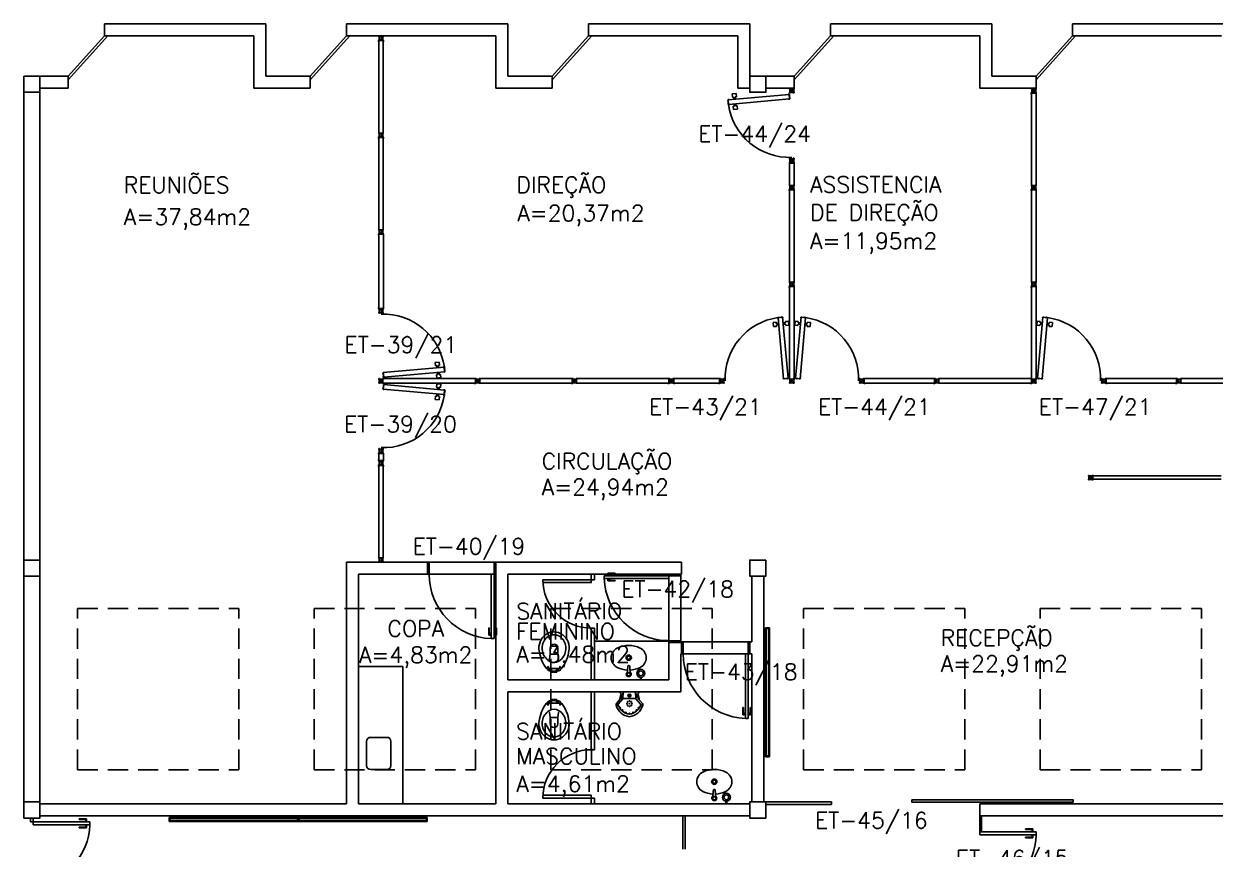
# Model space of a CAD drawing. Header units: centimetres. Extents: x -214 to 72, y 205 to 367.
# Drawn here: x -159.16 to -144.39, y 317.73 to 327.97 of the extents above; entities that cross this region are included whole.
import ezdxf

# ---------------------------------------------------------------- set-up
doc = ezdxf.new("R2010")
doc.units = ezdxf.units.CM
doc.header["$MEASUREMENT"] = 0
doc.linetypes.add('HIDDEN', pattern=[0.375, 0.25, -0.125])
doc.layers.get('0').update_dxf_attribs({"linetype": 'CONTINUOUS'})
for name, color, linetype in [('2', 2, 'CONTINUOUS'), ('ALV', 2, 'CONTINUOUS'), ('AREA', 2, 'CONTINUOUS'), ('DIV', 2, 'CONTINUOUS'), ('ENDEREÇO NOVO', 2, 'CONTINUOUS'), ('ESQ', 1, 'CONTINUOUS'), ('ESTRUT', 3, 'CONTINUOUS'), ('MACANETA', 2, 'CONTINUOUS'), ('MARCO', 2, 'CONTINUOUS'), ('PainelFELTRO', 2, 'CONTINUOUS'), ('PEÇAS', 1, 'CONTINUOUS'), ('PORTA', 1, 'CONTINUOUS'), ('PROJEÇÃO', 1, 'HIDDEN'), ('SOLEIRA', 1, 'CONTINUOUS'), ('TEXTO', 2, 'CONTINUOUS')]:
    doc.layers.add(name, color=color, linetype=linetype)
doc.styles.add('UNB-100', font='simplex.shx', dxfattribs={"height": 0.2})

# ---------------------------------------------------------------- blocks, each defined once
blk = doc.blocks.new('CUBA-01P')
for p, q in [((-0.155, 0), (-0.155, -0.03)), ((-0.145, 0), (-0.145, -0.03)), ((-0.02, -0.068), (-0.012, -0.165)), ((0.02, -0.068), (0.012, -0.165))]:
    blk.add_line(p, q)
for centre, radius in [((-0.15, -0.08), 0.05), ((-0.15, -0.08), 0.03), ((0, -0.068), 0.02), ((0, -0.273), 0.033), ((0, -0.273), 0.0212)]:
    blk.add_circle(centre, radius)
for centre, radius, start, end in [((0, -0.44), 0.32, 92.8226, 116.4054), ((0, -0.068), 0.03, 306.4013, 232.6706), ((0, -0.44), 0.32, 63.5946, 87.2424), ((-0.083, -0.273), 0.134, 116.4054, 243.5946), ((0, -0.165), 0.012, 180, 10.1205), ((0.083, -0.273), 0.134, 296.4054, 63.5946), ((0, -0.106), 0.32, 243.5946, 296.4054)]:
    blk.add_arc(centre, radius, start, end)
blk = doc.blocks.new('DIV12')
for p, q in [((-0.005, 0), (0.005, 0)), ((0, -0.005), (0, 0.005)), ((0.024, 0.018), (0.028, 0.018)), ((0.024, 0.018), (0.024, 0.016)), ((0.024, 0.016), (0.028, 0.016)), ((0.028, 0.03), (0.043, 0.03)), ((0.028, 0.018), (0.028, 0.03)), ((0.028, -0.017), (0.028, 0.016)), ((0.03, 0.028), (1.169, 0.028)), ((0.03, -0.029), (0.03, 0.028)), ((0.043, 0.03), (0.043, 0.028)), ((0.024, -0.017), (0.028, -0.017)), ((0.024, -0.017), (0.024, -0.019)), ((0.024, -0.019), (0.028, -0.019)), ((0.028, -0.031), (0.028, -0.019)), ((0.028, -0.031), (0.043, -0.031)), ((0.03, -0.029), (1.169, -0.029)), ((0.043, -0.029), (0.043, -0.031))]:
    blk.add_line(p, q)
blk = doc.blocks.new('MTDIV')
for p, q in [((-0.0285, 0.0185), (-0.0285, 0.0285)), ((-0.0185, 0.0285), (-0.0285, 0.0285)), ((-0.0265, 0.0185), (-0.0285, 0.0185)), ((-0.0265, 0.0235), (-0.0265, 0.0265)), ((-0.0265, 0.0265), (-0.0185, 0.0265)), ((-0.0265, 0.0235), (0.0265, 0.0235)), ((-0.0215, 0.0235), (-0.0265, 0.0235)), ((-0.0265, 0.0185), (-0.0265, 0.0215)), ((-0.0265, 0.0215), (-0.0235, 0.0215)), ((-0.0235, 0.0215), (-0.0235, -0.0215)), ((-0.0215, 0.0235), (-0.0215, 0.0215)), ((-0.0215, 0.0215), (0.0215, 0.0215)), ((-0.0215, 0.0195), (0.0195, 0.0195)), ((-0.0215, 0.0195), (-0.0215, -0.0195)), ((-0.0185, 0.0265), (-0.0185, 0.0285)), ((-0.0049, 0), (0.0049, 0)), ((0, -0.0049), (0, 0.0049)), ((0.0195, 0.0095), (0.0115, 0.0095)), ((0.0115, 0.0095), (0.0115, 0.0075)), ((0.0215, 0.0075), (0.0115, 0.0075)), ((0.0135, 0.0075), (0.0135, 0.0055)), ((0.0215, 0.0055), (0.0135, 0.0055)), ((0.0185, 0.0265), (0.0185, 0.0285)), ((0.0185, 0.0285), (0.0285, 0.0285)), ((0.0185, 0.0265), (0.0265, 0.0265)), ((0.0195, 0.0195), (0.0195, 0.0095)), ((0.0215, 0.0235), (0.0215, 0.0075)), ((0.0215, 0.0235), (0.0265, 0.0235)), ((0.0215, 0.0055), (0.0215, -0.0055)), ((0.0235, 0.0215), (0.0235, -0.0215)), ((0.0265, 0.0215), (0.0235, 0.0215)), ((0.0265, 0.0235), (0.0265, 0.0265)), ((0.0265, 0.0185), (0.0265, 0.0215)), ((0.0265, 0.0185), (0.0285, 0.0185)), ((0.0285, 0.0185), (0.0285, 0.0285)), ((-0.0285, -0.0185), (-0.0285, -0.0285)), ((-0.0285, -0.0185), (-0.0265, -0.0185)), ((-0.0185, -0.0285), (-0.0285, -0.0285)), ((-0.0265, -0.0185), (-0.0265, -0.0215)), ((-0.0265, -0.0215), (-0.0235, -0.0215)), ((0.0265, -0.0235), (-0.0265, -0.0235)), ((-0.0265, -0.0235), (-0.0265, -0.0265)), ((-0.0215, -0.0235), (-0.0265, -0.0235)), ((-0.0185, -0.0265), (-0.0265, -0.0265)), ((-0.0215, -0.0195), (0.0195, -0.0195)), ((-0.0215, -0.0215), (0.0215, -0.0215)), ((-0.0215, -0.0215), (-0.0215, -0.0235)), ((-0.0185, -0.0265), (-0.0185, -0.0285)), ((0.0215, -0.0075), (0.0115, -0.0075)), ((0.0115, -0.0075), (0.0115, -0.0095)), ((0.0195, -0.0095), (0.0115, -0.0095)), ((0.0215, -0.0055), (0.0135, -0.0055)), ((0.0135, -0.0055), (0.0135, -0.0075)), ((0.0185, -0.0265), (0.0185, -0.0285)), ((0.0265, -0.0265), (0.0185, -0.0265)), ((0.0185, -0.0285), (0.0285, -0.0285)), ((0.0195, -0.0095), (0.0195, -0.0195)), ((0.0215, -0.0075), (0.0215, -0.0235)), ((0.0215, -0.0235), (0.0265, -0.0235)), ((0.0265, -0.0215), (0.0235, -0.0215)), ((0.0265, -0.0185), (0.0265, -0.0215)), ((0.0285, -0.0185), (0.0265, -0.0185)), ((0.0265, -0.0235), (0.0265, -0.0265)), ((0.0285, -0.0185), (0.0285, -0.0285))]:
    blk.add_line(p, q)
blk = doc.blocks.new('PLXD')
at = {"color": 2}
for p, q in [((-0.172, 0.786), (-0.161, 0.787)), ((-0.172, 0.786), (-0.171, 0.772)), ((-0.169, 0.772), (-0.171, 0.772)), ((-0.17, 0.784), (-0.114, 0.789)), ((-0.17, 0.784), (-0.103, 0.028)), ((-0.159, 0.792), (-0.161, 0.792)), ((-0.161, 0.792), (-0.161, 0.787)), ((-0.159, 0.792), (-0.159, 0.787)), ((-0.159, 0.787), (-0.126, 0.79)), ((-0.124, 0.795), (-0.126, 0.795)), ((-0.126, 0.795), (-0.126, 0.79)), ((-0.124, 0.795), (-0.124, 0.79)), ((-0.124, 0.79), (-0.112, 0.791)), ((-0.114, 0.789), (-0.046, 0.033)), ((-0.112, 0.791), (-0.11, 0.777)), ((-0.11, 0.777), (-0.112, 0.777)), ((-0.105, 0.026), (-0.106, 0.04)), ((-0.104, 0.04), (-0.106, 0.04)), ((-0.105, 0.026), (-0.093, 0.027)), ((-0.103, 0.028), (-0.046, 0.033)), ((-0.092, 0.022), (-0.093, 0.027)), ((-0.09, 0.022), (-0.092, 0.022)), ((-0.091, 0.027), (-0.058, 0.03)), ((-0.09, 0.022), (-0.091, 0.027)), ((-0.057, 0.025), (-0.058, 0.03)), ((-0.055, 0.025), (-0.057, 0.025)), ((-0.056, 0.03), (-0.044, 0.031)), ((-0.055, 0.025), (-0.056, 0.03)), ((-0.045, 0.045), (-0.047, 0.045)), ((-0.044, 0.031), (-0.045, 0.045)), ((-0.008, 0), (0.006, 0)), ((0, 0.007), (0, -0.006))]:
    blk.add_line(p, q, dxfattribs=at)
at = {"color": 1}
for p, q in [((-0.08, 0.737), (-0.041, 0.74)), ((-0.036, 0.691), (-0.041, 0.74)), ((-0.194, 0.727), (-0.233, 0.723)), ((-0.229, 0.673), (-0.233, 0.723)), ((-0.189, 0.677), (-0.229, 0.673)), ((-0.192, 0.712), (-0.194, 0.727)), ((-0.164, 0.714), (-0.192, 0.712)), ((-0.162, 0.694), (-0.19, 0.692)), ((-0.189, 0.677), (-0.19, 0.692)), ((-0.107, 0.719), (-0.079, 0.722)), ((-0.106, 0.7), (-0.077, 0.702)), ((-0.079, 0.722), (-0.08, 0.737)), ((-0.076, 0.687), (-0.077, 0.702)), ((-0.076, 0.687), (-0.036, 0.691))]:
    blk.add_line(p, q, dxfattribs=at)
blk.add_arc((-0.064, 0.029), 0.764, 98.125, 182.1419, dxfattribs=at)
blk = doc.blocks.new('DOOR80')
at = {"layer": 'MACANETA'}
for p, q in [((-0.015, -0.665), (-0.01, -0.665)), ((-0.015, -0.755), (-0.015, -0.665)), ((-0.01, -0.755), (-0.01, -0.665)), ((-0.01, -0.735), (0.012, -0.735)), ((0.012, -0.763), (0.012, -0.728)), ((0.012, -0.728), (0.015, -0.728)), ((0.053, -0.728), (0.05, -0.728)), ((0.053, -0.763), (0.053, -0.728)), ((0.075, -0.735), (0.053, -0.735)), ((0.08, -0.665), (0.075, -0.665)), ((0.075, -0.755), (0.075, -0.665)), ((0.08, -0.755), (0.08, -0.665)), ((-0.015, -0.755), (0.012, -0.755)), ((0.012, -0.763), (0.015, -0.763)), ((0.053, -0.763), (0.05, -0.763)), ((0.08, -0.755), (0.053, -0.755))]:
    blk.add_line(p, q, dxfattribs=at)
at = {"layer": 'PORTA'}
for p, q in [((0.015, -0.8), (0.015, 0)), ((0.015, 0), (0.05, 0)), ((0.05, -0.8), (0.05, 0)), ((0.05, -0.8), (0.015, -0.8))]:
    blk.add_line(p, q, dxfattribs=at)
at = {"layer": 'PORTA', "color": 1}
blk.add_arc((0.02, 0), 0.8, 272.1491, 0, dxfattribs=at)
blk = doc.blocks.new('PORTA80')
at = {"layer": 'MARCO'}
for p, q in [((0, 0), (0.02, 0)), ((0, -0.15), (0, 0)), ((0.02, -0.15), (0.02, 0)), ((0.005, 0), (0.005, 0)), ((0.005, 0), (0.005, 0)), ((0.827, 0), (0.847, 0)), ((0.827, -0.15), (0.827, 0)), ((0.828, 0), (0.828, 0)), ((0.828, 0), (0.828, 0)), ((0.828, 0), (0.828, 0)), ((0.847, -0.15), (0.847, 0)), ((-0.002, -0.15), (-0.002, -0.15)), ((-0.002, -0.15), (-0.002, -0.15)), ((-0.002, -0.15), (-0.002, -0.15)), ((0.02, -0.15), (0, -0.15)), ((0.827, -0.15), (0.847, -0.15)), ((0.828, -0.15), (0.828, -0.15)), ((0.828, -0.15), (0.828, -0.15)), ((0.828, -0.15), (0.828, -0.15))]:
    blk.add_line(p, q, dxfattribs=at)
at = {"layer": 'SOLEIRA'}
for p, q in [((0.048, 0), (0.828, 0)), ((0.02, -0.15), (0.828, -0.15))]:
    blk.add_line(p, q, dxfattribs=at)
at = {"layer": 'PORTA', "xscale": -1, "rotation": 179.9999999948552}
blk.add_blockref('DOOR80', (0.005, 0), dxfattribs=at)
blk = doc.blocks.new('VASO')
for p, q in [((0.1, 0), (0.1, 0.028)), ((0.1, 0), (0.1, -0.028)), ((0.146, 0.031), (0.113, 0.031)), ((0.114, 0), (0.114, 0.028)), ((0.114, 0), (0.114, -0.028)), ((0.119, 0.031), (0.119, 0.062)), ((0.146, 0.05), (0.119, 0.05)), ((0.146, 0), (0.146, 0.089)), ((0.146, 0), (0.146, -0.089)), ((0.261, 0.056), (0.259, 0.059)), ((0.323, 0.049), (0.261, 0.056)), ((0.401, 0.049), (0.323, 0.049)), ((0.323, 0.049), (0.323, 0)), ((0.323, -0.049), (0.323, 0)), ((0.146, -0.031), (0.113, -0.031)), ((0.119, -0.031), (0.119, -0.062)), ((0.146, -0.05), (0.119, -0.05)), ((0.261, -0.056), (0.259, -0.059)), ((0.323, -0.049), (0.261, -0.056)), ((0.401, -0.049), (0.323, -0.049))]:
    blk.add_line(p, q)
for centre in [(0.164, 0.075), (0.164, -0.075)]:
    blk.add_circle(centre, 0.00682)
for centre, radius, start, end in [((0.436, -0.294), 0.484, 97.6805, 126.3456), ((0.4, -0.02), 0.208, 36.8888, 100.1214), ((0.107, 0.028), 0.00697, 0.8534, 179.1466), ((0.128, 0.062), 0.00909, 126.1604, 180), ((0.404, -0.315), 0.477, 122.7818, 126.1604), ((0.155, 0.089), 0.00909, 126.3456, 180), ((0.334, 0), 0.112, 147.3201, 212.6799), ((0.397, -0.04), 0.187, 54.2515, 147.3201), ((0.401, 0), 0.0486, 0, 90), ((0.401, 0), 0.0486, 270, 0), ((0.413, -0.018), 0.159, 41.3299, 54.2515), ((0.433, 0), 0.132, 318.6701, 41.3299), ((0.427, 0), 0.174, 323.1112, 36.8888), ((0.107, -0.028), 0.00697, 180.8534, 359.1466), ((0.128, -0.062), 0.00909, 180, 233.8396), ((0.404, 0.315), 0.477, 233.8396, 237.2182), ((0.155, -0.089), 0.00909, 180, 233.6544), ((0.436, 0.294), 0.484, 233.6544, 262.3195), ((0.397, 0.04), 0.187, 212.6799, 305.7485), ((0.4, 0.02), 0.208, 259.8786, 323.1112), ((0.413, 0.018), 0.159, 305.7485, 318.6701)]:
    blk.add_arc(centre, radius, start, end)
blk = doc.blocks.new('MICT')
for p, q in [((0.064, 0.093), (0.144, 0.16)), ((0, 0.113), (0, -0.113)), ((0.006, 0.117), (0.032, 0.103)), ((0.067, 0.095), (0.014, 0.077)), ((0.014, 0.077), (0.077, 0.081)), ((0.032, 0.103), (0.032, 0.083)), ((0.082, 0.077), (0.082, -0.077)), ((0.085, 0.08), (0.154, 0.139)), ((0.006, -0.117), (0.032, -0.103)), ((0.014, -0.077), (0.077, -0.081)), ((0.067, -0.095), (0.014, -0.077)), ((0.032, -0.103), (0.032, -0.083)), ((0.064, -0.093), (0.144, -0.16)), ((0.085, -0.08), (0.154, -0.139))]:
    blk.add_line(p, q)
for centre in [(0.123, 0.022), (0.147, 0.031), (0.17, 0.022), (0.199, 0.113), (0.228, 0.087), (0.255, 0.045), (0.123, -0.022), (0.147, -0.031), (0.17, -0.022), (0.199, -0.113), (0.228, -0.087), (0.255, -0.045)]:
    blk.add_circle(centre, 0.00453)
for centre, radius, start, end in [((0.16, 0.141), 0.0251, 74.2295, 130.149), ((0.112, -0.027), 0.199, 7.769, 74.2295), ((0.004, 0.113), 0.00402, 61.3007, 180), ((0.018, 0.057), 0.02, 100.4183, 154.4796), ((0.022, 0.142), 0.0647, 274.0154, 310.149), ((0.046, 0), 0.019, 0, 180), ((0.046, 0), 0.019, 180, 0), ((0.046, 0), 0.0162, 0, 180), ((0.046, 0), 0.0162, 180, 0), ((0.11, -0.051), 0.173, 94.1447, 116.8333), ((0.046, 0), 0.0108, 0, 180), ((0.046, 0), 0.0108, 180, 0), ((0.078, 0.077), 0.00402, 0, 94.0154), ((0.094, 0.072), 0.012, 136.6761, 180.6419), ((0.114, 0), 0.00453, 0, 180), ((0.114, 0), 0.00453, 180, 0), ((0.147, 0), 0.00453, 0, 180), ((0.147, 0), 0.00453, 180, 0), ((0.17, 0.12), 0.024, 69.3676, 130.149), ((0.104, -0.024), 0.175, 7.8859, 71.7277), ((0.104, 0.024), 0.175, 288.2723, 352.1141), ((0.112, 0.027), 0.199, 285.7705, 352.231), ((0.179, 0), 0.00453, 0, 180), ((0.179, 0), 0.00453, 180, 0), ((0.266, 0), 0.00453, 1.7832, 178.2168), ((0.018, -0.057), 0.02, 205.5204, 259.5817), ((0.004, -0.113), 0.00402, 180, 298.6993), ((0.022, -0.142), 0.0647, 49.851, 85.9846), ((0.11, 0.051), 0.173, 243.1667, 265.8553), ((0.078, -0.077), 0.00402, 265.9846, 0), ((0.094, -0.072), 0.012, 179.3581, 223.3239), ((0.17, -0.12), 0.024, 229.851, 290.6324), ((0.266, 0), 0.00453, 181.7832, 358.2168), ((0.16, -0.141), 0.0251, 229.851, 285.7705)]:
    blk.add_arc(centre, radius, start, end)
blk = doc.blocks.new('PainelFELTRO')
at = {"layer": 'PainelFELTRO'}
blk.add_hatch(color=2, dxfattribs=at).paths.add_polyline_path([(0.01, 0.06), (0.01, 0.03), (1.59, 0.03), (1.59, 0.06)])
for p, q in [((1.6, 0.07), (0, 0.07)), ((0, 0.07), (0, 0.02)), ((0, 0.02), (1.6, 0.02)), ((1.6, 0.02), (1.6, 0.07))]:
    blk.add_line(p, q, dxfattribs=at)
at = {"layer": 'PainelFELTRO', "color": 1}
for p, q in [((0, 0), (1.6, 0)), ((0.05, 0.02), (0.05, 0)), ((1.55, 0), (1.55, 0.02))]:
    blk.add_line(p, q, dxfattribs=at)
at = {"layer": 'PainelFELTRO', "color": 2}
for p, q in [((1.59, 0.06), (0.01, 0.06)), ((0.01, 0.06), (0.01, 0.03)), ((0.01, 0.03), (1.59, 0.03)), ((1.59, 0.03), (1.59, 0.06))]:
    blk.add_line(p, q, dxfattribs=at)

msp = doc.modelspace()

# ---------------------------------------------------------------- linework, layer by layer
at = {"layer": '2'}
for p, q in [((-159.073, 318.118), (-159.073, 318.071)), ((-159.073, 318.118), (-159.038, 318.118)), ((-159.038, 318.071), (-159.073, 318.071)), ((-159.038, 318.071), (-159.038, 318.118)), ((-159.038, 318.036), (-159.038, 318.071)), ((-159.038, 318.071), (-158.338, 318.071)), ((-158.338, 318.036), (-159.038, 318.036)), ((-158.468, 318.1), (-158.468, 318.11)), ((-158.378, 318.11), (-158.468, 318.11)), ((-158.388, 318.1), (-158.468, 318.1)), ((-158.468, 318.006), (-158.468, 317.996)), ((-158.388, 318.006), (-158.468, 318.006)), ((-158.388, 318.1), (-158.388, 318.07)), ((-158.388, 318.006), (-158.388, 318.036)), ((-158.378, 318.11), (-158.378, 318.07)), ((-158.378, 317.996), (-158.378, 318.036)), ((-158.338, 318.071), (-158.338, 318.036)), ((-158.378, 317.996), (-158.468, 317.996)), ((-147.305, 317.911), (-147.305, 317.946)), ((-147.305, 317.946), (-146.605, 317.946)), ((-146.605, 317.911), (-147.305, 317.911)), ((-146.735, 317.976), (-146.735, 317.986)), ((-146.645, 317.986), (-146.735, 317.986)), ((-146.655, 317.976), (-146.735, 317.976)), ((-146.735, 317.881), (-146.735, 317.871)), ((-146.655, 317.881), (-146.735, 317.881)), ((-146.645, 317.871), (-146.735, 317.871)), ((-146.655, 317.976), (-146.655, 317.946)), ((-146.655, 317.881), (-146.655, 317.911)), ((-146.645, 317.986), (-146.645, 317.946)), ((-146.645, 317.871), (-146.645, 317.911)), ((-146.605, 317.946), (-146.605, 317.911))]:
    msp.add_line(p, q, dxfattribs=at)
for points in [[(-158.955, 318.318), (-159.155, 318.318), (-159.155, 318.118), (-158.955, 318.118)], [(-147.305, 318.146), (-147.284, 318.146), (-147.284, 317.946), (-147.305, 317.946)]]:
    msp.add_lwpolyline(points, close=True, dxfattribs=at)
at = {"layer": '2', "color": 1}
for centre in [(-159.038, 318.036), (-147.305, 317.911)]:
    msp.add_arc(centre, 0.7, 270, 359.9998, dxfattribs=at)
at = {"layer": 'ALV'}
for p, q in [((-156.155, 327.968), (-158.155, 327.968)), ((-158.155, 327.968), (-158.155, 327.818)), ((-156.155, 327.318), (-156.155, 327.968)), ((-155.155, 327.968), (-155.155, 327.818)), ((-153.155, 327.968), (-155.155, 327.968)), ((-153.155, 327.318), (-153.155, 327.968)), ((-152.155, 327.968), (-152.155, 327.818)), ((-150.155, 327.968), (-152.155, 327.968)), ((-150.155, 327.168), (-150.155, 327.968)), ((-147.155, 327.968), (-149.155, 327.968)), ((-149.155, 327.968), (-149.155, 327.818)), ((-147.155, 327.318), (-147.155, 327.968)), ((-144.155, 327.968), (-146.155, 327.968)), ((-146.155, 327.968), (-146.155, 327.818)), ((-156.305, 327.818), (-158.155, 327.818)), ((-156.305, 327.168), (-156.305, 327.818)), ((-153.305, 327.818), (-155.155, 327.818)), ((-153.305, 327.168), (-153.305, 327.818)), ((-150.305, 327.818), (-152.155, 327.818)), ((-150.305, 327.168), (-150.305, 327.818)), ((-147.305, 327.818), (-149.155, 327.818)), ((-147.305, 327.168), (-147.305, 327.818)), ((-144.305, 327.818), (-146.155, 327.818)), ((-158.955, 327.318), (-158.955, 327.168)), ((-158.955, 327.318), (-158.605, 327.318)), ((-158.605, 327.318), (-158.605, 327.168)), ((-156.155, 327.318), (-155.605, 327.318)), ((-155.605, 327.168), (-155.605, 327.318)), ((-153.155, 327.318), (-152.605, 327.318)), ((-152.605, 327.168), (-152.605, 327.318)), ((-149.955, 327.318), (-149.955, 327.168)), ((-149.955, 327.318), (-149.605, 327.318)), ((-149.605, 327.318), (-149.605, 327.168)), ((-147.155, 327.318), (-146.605, 327.318)), ((-146.605, 327.168), (-146.605, 327.318)), ((-158.955, 327.168), (-158.605, 327.168)), ((-156.305, 327.168), (-155.605, 327.168)), ((-153.305, 327.168), (-152.605, 327.168)), ((-150.305, 327.168), (-150.155, 327.168)), ((-149.955, 327.168), (-149.605, 327.168)), ((-147.305, 327.168), (-146.605, 327.168)), ((-159.155, 327.118), (-159.155, 321.318)), ((-159.155, 327.118), (-159.155, 321.318)), ((-158.955, 327.118), (-158.955, 321.318)), ((-158.955, 327.118), (-158.955, 321.318)), ((-155.155, 321.293), (-155.155, 318.296)), ((-155.155, 321.293), (-154.152, 321.293)), ((-154.152, 321.293), (-154.152, 321.143)), ((-153.305, 321.293), (-153.305, 318.296)), ((-151.002, 321.293), (-153.305, 321.293)), ((-151.002, 321.143), (-151.002, 321.293)), ((-159.155, 321.118), (-159.155, 318.318)), ((-159.155, 321.118), (-159.155, 318.318)), ((-158.955, 321.118), (-158.955, 318.318)), ((-158.955, 321.118), (-158.955, 318.318)), ((-155.005, 321.143), (-155.005, 318.296)), ((-154.152, 321.143), (-155.005, 321.143)), ((-153.155, 321.143), (-153.155, 319.833)), ((-151.16, 321.143), (-153.155, 321.143)), ((-150.13, 321.118), (-150.13, 320.303)), ((-149.98, 321.118), (-149.98, 318.318)), ((-149.98, 321.118), (-149.98, 318.318)), ((-151.16, 319.833), (-151.16, 320.296)), ((-150.13, 320.303), (-150.155, 320.303)), ((-151.01, 319.683), (-151.01, 320.153)), ((-151.01, 320.153), (-151.002, 320.153)), ((-150.13, 320.153), (-150.155, 320.153)), ((-150.13, 320.153), (-150.13, 318.318)), ((-151.16, 319.833), (-153.155, 319.833)), ((-151.01, 319.683), (-153.155, 319.683)), ((-153.155, 319.683), (-153.155, 318.296)), ((-155.155, 318.296), (-158.948, 318.296)), ((-153.305, 318.296), (-155.005, 318.296)), ((-150.155, 318.296), (-153.155, 318.296)), ((-144.255, 318.296), (-147.305, 318.296)), ((-147.305, 318.296), (-147.305, 318.146)), ((-150.155, 318.146), (-158.948, 318.146)), ((-144.105, 318.146), (-147.305, 318.146))]:
    msp.add_line(p, q, dxfattribs=at)
at = {"layer": 'DIV'}
for p, q in [((-149.629, 326.271), (-149.639, 326.271)), ((-149.634, 326.266), (-149.634, 326.277)), ((-149.652, 326.243), (-149.664, 326.243)), ((-149.664, 326.243), (-149.664, 326.229)), ((-149.664, 326.229), (-149.662, 326.229)), ((-149.605, 326.241), (-149.662, 326.241)), ((-149.662, 325.97), (-149.662, 326.241)), ((-149.652, 326.248), (-149.65, 326.248)), ((-149.652, 326.248), (-149.652, 326.243)), ((-149.65, 326.248), (-149.65, 326.243)), ((-149.617, 326.243), (-149.65, 326.243)), ((-149.617, 326.248), (-149.615, 326.248)), ((-149.617, 326.248), (-149.617, 326.243)), ((-149.615, 326.248), (-149.615, 326.243)), ((-149.603, 326.243), (-149.615, 326.243)), ((-149.605, 325.97), (-149.605, 326.241)), ((-149.605, 326.229), (-149.603, 326.229)), ((-149.603, 326.243), (-149.603, 326.229)), ((-154.722, 325.389), (-154.732, 325.389)), ((-154.727, 325.394), (-154.727, 325.384)), ((-154.745, 325.361), (-154.757, 325.361)), ((-154.757, 325.361), (-154.757, 325.346)), ((-154.757, 325.346), (-154.755, 325.346)), ((-154.698, 325.359), (-154.755, 325.359)), ((-154.755, 325.359), (-154.755, 324.437)), ((-154.745, 325.366), (-154.743, 325.366)), ((-154.745, 325.366), (-154.745, 325.361)), ((-154.743, 325.366), (-154.743, 325.361)), ((-154.71, 325.361), (-154.743, 325.361)), ((-154.71, 325.366), (-154.708, 325.366)), ((-154.71, 325.366), (-154.71, 325.361)), ((-154.708, 325.366), (-154.708, 325.361)), ((-154.696, 325.361), (-154.708, 325.361)), ((-154.698, 325.359), (-154.698, 324.437)), ((-154.698, 325.346), (-154.696, 325.346)), ((-154.696, 325.361), (-154.696, 325.346)), ((-154.757, 324.435), (-154.757, 324.45)), ((-154.757, 324.45), (-154.755, 324.45)), ((-154.745, 324.435), (-154.757, 324.435)), ((-154.698, 324.437), (-154.755, 324.437)), ((-154.745, 324.43), (-154.745, 324.435)), ((-154.745, 324.43), (-154.743, 324.43)), ((-154.71, 324.435), (-154.743, 324.435)), ((-154.743, 324.43), (-154.743, 324.435)), ((-154.722, 324.407), (-154.732, 324.407)), ((-154.727, 324.412), (-154.727, 324.402)), ((-154.71, 324.43), (-154.71, 324.435)), ((-154.71, 324.43), (-154.708, 324.43)), ((-154.696, 324.435), (-154.708, 324.435)), ((-154.708, 324.43), (-154.708, 324.435)), ((-154.698, 324.45), (-154.696, 324.45)), ((-154.696, 324.435), (-154.696, 324.45)), ((-151.132, 323.539), (-151.122, 323.539)), ((-151.127, 323.534), (-151.127, 323.544)), ((-151.103, 323.558), (-151.103, 323.556)), ((-151.103, 323.558), (-151.098, 323.558)), ((-151.103, 323.556), (-151.098, 323.556)), ((-151.103, 323.523), (-151.103, 323.521)), ((-151.103, 323.523), (-151.098, 323.523)), ((-151.103, 323.521), (-151.098, 323.521)), ((-151.098, 323.558), (-151.098, 323.57)), ((-151.098, 323.57), (-151.084, 323.57)), ((-151.098, 323.523), (-151.098, 323.556)), ((-151.098, 323.509), (-151.098, 323.521)), ((-151.098, 323.509), (-151.084, 323.509)), ((-151.096, 323.511), (-151.096, 323.568)), ((-151.096, 323.568), (-150.532, 323.568)), ((-151.096, 323.511), (-150.532, 323.511)), ((-151.084, 323.57), (-151.084, 323.568)), ((-151.084, 323.511), (-151.084, 323.509)), ((-150.53, 323.57), (-150.544, 323.57)), ((-150.544, 323.57), (-150.544, 323.568)), ((-150.544, 323.511), (-150.544, 323.509)), ((-150.53, 323.509), (-150.544, 323.509)), ((-150.532, 323.511), (-150.532, 323.568)), ((-150.53, 323.558), (-150.53, 323.57)), ((-150.525, 323.558), (-150.53, 323.558)), ((-150.53, 323.523), (-150.53, 323.556)), ((-150.525, 323.556), (-150.53, 323.556)), ((-150.525, 323.523), (-150.53, 323.523)), ((-150.53, 323.509), (-150.53, 323.521)), ((-150.525, 323.521), (-150.53, 323.521)), ((-150.525, 323.558), (-150.525, 323.556)), ((-150.525, 323.523), (-150.525, 323.521)), ((-150.506, 323.539), (-150.496, 323.539)), ((-150.501, 323.534), (-150.501, 323.544)), ((-148.761, 323.539), (-148.771, 323.539)), ((-148.766, 323.534), (-148.766, 323.544)), ((-148.743, 323.558), (-148.743, 323.556)), ((-148.743, 323.558), (-148.738, 323.558)), ((-148.743, 323.556), (-148.738, 323.556)), ((-148.743, 323.523), (-148.743, 323.521)), ((-148.743, 323.523), (-148.738, 323.523)), ((-148.743, 323.521), (-148.738, 323.521)), ((-148.738, 323.558), (-148.738, 323.57)), ((-148.738, 323.57), (-148.723, 323.57)), ((-148.738, 323.523), (-148.738, 323.556)), ((-148.738, 323.509), (-148.738, 323.521)), ((-148.738, 323.509), (-148.723, 323.509)), ((-148.736, 323.511), (-148.736, 323.568)), ((-147.864, 323.568), (-148.736, 323.568)), ((-147.864, 323.511), (-148.736, 323.511)), ((-148.723, 323.57), (-148.723, 323.568)), ((-148.723, 323.511), (-148.723, 323.509)), ((-147.862, 323.57), (-147.877, 323.57)), ((-147.877, 323.57), (-147.877, 323.568)), ((-147.877, 323.511), (-147.877, 323.509)), ((-147.862, 323.509), (-147.877, 323.509)), ((-147.864, 323.511), (-147.864, 323.568)), ((-147.862, 323.558), (-147.862, 323.57)), ((-147.857, 323.558), (-147.862, 323.558)), ((-147.862, 323.523), (-147.862, 323.556)), ((-147.857, 323.556), (-147.862, 323.556)), ((-147.857, 323.523), (-147.862, 323.523)), ((-147.862, 323.509), (-147.862, 323.521)), ((-147.857, 323.521), (-147.862, 323.521)), ((-147.857, 323.558), (-147.857, 323.556)), ((-147.857, 323.523), (-147.857, 323.521)), ((-147.829, 323.539), (-147.839, 323.539)), ((-147.834, 323.534), (-147.834, 323.544)), ((-145.761, 323.539), (-145.771, 323.539)), ((-145.766, 323.534), (-145.766, 323.544)), ((-145.743, 323.558), (-145.743, 323.556)), ((-145.743, 323.558), (-145.738, 323.558)), ((-145.743, 323.556), (-145.738, 323.556)), ((-145.743, 323.523), (-145.743, 323.521)), ((-145.743, 323.523), (-145.738, 323.523)), ((-145.743, 323.521), (-145.738, 323.521)), ((-145.738, 323.558), (-145.738, 323.57)), ((-145.738, 323.57), (-145.723, 323.57)), ((-145.738, 323.523), (-145.738, 323.556)), ((-145.738, 323.509), (-145.738, 323.521)), ((-145.738, 323.509), (-145.723, 323.509)), ((-145.736, 323.511), (-145.736, 323.568)), ((-144.864, 323.568), (-145.736, 323.568)), ((-144.864, 323.511), (-145.736, 323.511)), ((-145.723, 323.57), (-145.723, 323.568)), ((-145.723, 323.511), (-145.723, 323.509)), ((-144.862, 323.57), (-144.877, 323.57)), ((-144.877, 323.57), (-144.877, 323.568)), ((-144.877, 323.511), (-144.877, 323.509)), ((-144.862, 323.509), (-144.877, 323.509)), ((-144.864, 323.511), (-144.864, 323.568)), ((-144.862, 323.558), (-144.862, 323.57)), ((-144.857, 323.558), (-144.862, 323.558)), ((-144.862, 323.523), (-144.862, 323.556)), ((-144.857, 323.556), (-144.862, 323.556)), ((-144.857, 323.523), (-144.862, 323.523)), ((-144.862, 323.509), (-144.862, 323.521)), ((-144.857, 323.521), (-144.862, 323.521)), ((-144.857, 323.558), (-144.857, 323.556)), ((-144.857, 323.523), (-144.857, 323.521)), ((-144.829, 323.539), (-144.839, 323.539)), ((-144.834, 323.534), (-144.834, 323.544)), ((-154.745, 322.643), (-154.757, 322.643)), ((-154.757, 322.643), (-154.757, 322.629)), ((-154.757, 322.629), (-154.755, 322.629)), ((-154.698, 322.641), (-154.755, 322.641)), ((-154.755, 322.552), (-154.755, 322.641)), ((-154.745, 322.648), (-154.743, 322.648)), ((-154.745, 322.648), (-154.745, 322.643)), ((-154.743, 322.648), (-154.743, 322.643)), ((-154.71, 322.643), (-154.743, 322.643)), ((-154.722, 322.671), (-154.732, 322.671)), ((-154.727, 322.666), (-154.727, 322.677)), ((-154.71, 322.648), (-154.708, 322.648)), ((-154.71, 322.648), (-154.71, 322.643)), ((-154.708, 322.648), (-154.708, 322.643)), ((-154.696, 322.643), (-154.708, 322.643)), ((-154.698, 322.552), (-154.698, 322.641)), ((-154.698, 322.629), (-154.696, 322.629)), ((-154.696, 322.643), (-154.696, 322.629)), ((-154.757, 322.55), (-154.757, 322.564)), ((-154.757, 322.564), (-154.755, 322.564)), ((-154.745, 322.55), (-154.757, 322.55)), ((-154.698, 322.552), (-154.755, 322.552)), ((-154.745, 322.545), (-154.745, 322.55)), ((-154.745, 322.545), (-154.743, 322.545)), ((-154.71, 322.55), (-154.743, 322.55)), ((-154.743, 322.545), (-154.743, 322.55)), ((-154.722, 322.521), (-154.732, 322.521)), ((-154.727, 322.516), (-154.727, 322.526)), ((-154.71, 322.545), (-154.71, 322.55)), ((-154.71, 322.545), (-154.708, 322.545)), ((-154.696, 322.55), (-154.708, 322.55)), ((-154.708, 322.545), (-154.708, 322.55)), ((-154.698, 322.564), (-154.696, 322.564)), ((-154.696, 322.55), (-154.696, 322.564)), ((-145.927, 322.361), (-144.312, 322.361)), ((-145.927, 322.321), (-144.312, 322.321)), ((-152.12, 321.073), (-152.12, 321.143)), ((-152.08, 321.143), (-152.08, 321.073)), ((-152.12, 321.073), (-152.08, 321.073)), ((-152.12, 319.833), (-152.12, 320.473)), ((-152.12, 320.473), (-152.08, 320.473)), ((-152.08, 320.473), (-152.08, 319.833)), ((-154.455, 319.996), (-155.005, 319.996)), ((-154.455, 318.296), (-154.455, 319.996)), ((-152.08, 319.833), (-152.12, 319.833)), ((-152.12, 319.683), (-152.12, 318.966)), ((-152.08, 319.683), (-152.12, 319.683)), ((-152.08, 318.966), (-152.08, 319.683)), ((-154.905, 318.769), (-154.905, 319.069)), ((-154.655, 319.119), (-154.855, 319.119)), ((-154.605, 318.769), (-154.605, 319.069)), ((-152.12, 318.966), (-152.08, 318.966)), ((-154.655, 318.719), (-154.855, 318.719)), ((-152.12, 318.366), (-152.08, 318.366)), ((-152.12, 318.366), (-152.12, 318.296)), ((-152.08, 318.296), (-152.08, 318.366)), ((-150.985, 318.146), (-150.985, 317.732)), ((-150.955, 318.146), (-150.955, 317.732))]:
    msp.add_line(p, q, dxfattribs=at)
for points in [[(-152.12, 320.473, -0.414214), (-152.72, 321.073), (-152.12, 321.073), (-152.12, 321.038), (-152.72, 321.038)], [(-152.12, 318.966, 0.414214), (-152.72, 318.366), (-152.12, 318.366), (-152.12, 318.401), (-152.72, 318.401)]]:
    msp.add_lwpolyline(points, format="xyb", dxfattribs=at)
for points in [[(-149.955, 318.318), (-149.142, 318.318), (-149.142, 318.288), (-149.955, 318.288)], [(-148.146, 318.346), (-146.146, 318.346), (-146.146, 318.316), (-148.146, 318.316)]]:
    msp.add_lwpolyline(points, close=True, dxfattribs=at)
for centre, start, end in [((-154.855, 319.069), 90, 180), ((-154.655, 319.069), 0, 90), ((-154.855, 318.769), 180, 270), ((-154.655, 318.769), 270, 0)]:
    msp.add_arc(centre, 0.05, start, end, dxfattribs=at)
at = {"layer": 'ESQ'}
for p, q in [((-158.155, 327.818), (-158.605, 327.318)), ((-158.115, 327.818), (-158.605, 327.273)), ((-155.115, 327.818), (-155.605, 327.273)), ((-155.155, 327.818), (-155.605, 327.318)), ((-152.155, 327.818), (-152.605, 327.318)), ((-152.115, 327.818), (-152.605, 327.273)), ((-149.155, 327.818), (-149.605, 327.318)), ((-149.115, 327.818), (-149.605, 327.273)), ((-146.115, 327.818), (-146.605, 327.273)), ((-146.155, 327.818), (-146.605, 327.318))]:
    msp.add_line(p, q, dxfattribs=at)
at = {"layer": 'ESTRUT'}
for points in [[(-158.955, 327.318), (-159.155, 327.318), (-159.155, 327.118), (-158.955, 327.118)], [(-149.955, 327.318), (-150.155, 327.318), (-150.155, 327.118), (-149.955, 327.118)], [(-158.955, 321.318), (-159.155, 321.318), (-159.155, 321.118), (-158.955, 321.118)], [(-158.955, 321.318), (-159.155, 321.318), (-159.155, 321.118), (-158.955, 321.118)], [(-149.955, 321.318), (-150.155, 321.318), (-150.155, 321.118), (-149.955, 321.118)], [(-158.955, 318.318), (-159.155, 318.318), (-159.155, 318.118), (-158.955, 318.118)], [(-149.955, 318.318), (-150.155, 318.318), (-150.155, 318.118), (-149.955, 318.118)]]:
    msp.add_lwpolyline(points, close=True, dxfattribs=at)
at = {"layer": 'PEÇAS'}
msp.add_line((-152.08, 320.313), (-151.16, 320.313), dxfattribs=at)
at = {"layer": 'PROJEÇÃO'}
for p, q in [((-158.488, 318.718), (-158.488, 320.718)), ((-158.488, 320.718), (-156.488, 320.718)), ((-156.488, 318.718), (-156.488, 320.718)), ((-155.555, 318.718), (-155.555, 320.718)), ((-155.555, 320.718), (-153.555, 320.718)), ((-153.555, 318.718), (-153.555, 320.718)), ((-152.622, 318.718), (-152.622, 320.718)), ((-152.622, 320.718), (-150.622, 320.718)), ((-150.622, 318.718), (-150.622, 320.718)), ((-149.488, 318.718), (-149.488, 320.718)), ((-149.488, 320.718), (-147.488, 320.718)), ((-147.488, 318.718), (-147.488, 320.718)), ((-146.555, 318.718), (-146.555, 320.718)), ((-146.555, 320.718), (-144.555, 320.718)), ((-144.555, 318.718), (-144.555, 320.718)), ((-158.488, 318.718), (-156.488, 318.718)), ((-155.555, 318.718), (-153.555, 318.718)), ((-152.622, 318.718), (-150.622, 318.718)), ((-149.488, 318.718), (-147.488, 318.718)), ((-146.555, 318.718), (-144.555, 318.718))]:
    msp.add_line(p, q, dxfattribs=at)

# ---------------------------------------------------------------- block references
at = {"layer": '2', "color": 1, "xscale": -1, "rotation": 270}
msp.add_blockref('PLXD', (-154.727, 323.539), dxfattribs=at)
at = {"layer": 'ALV', "rotation": 180}
for p in [(-153.305, 321.143), (-150.155, 320.153)]:
    msp.add_blockref('PORTA80', p, dxfattribs=at)
at = {"layer": 'ALV', "xscale": -1, "rotation": 90}
msp.add_blockref('PORTA80', (-151.16, 321.143), dxfattribs=at)
at = {"layer": 'ALV', "color": 6}
for p, rotation in [((-149.98, 320.478), 270), ((-154.153, 318.146), 180)]:
    msp.add_blockref('PainelFELTRO', p, dxfattribs=dict(at, rotation=rotation))
at = {"layer": 'ALV', "color": 6, "xscale": -1, "rotation": 180}
msp.add_blockref('PainelFELTRO', (-157.353, 318.146), dxfattribs=at)
at = {"layer": 'DIV'}
for name, p, rotation in [('DIV12', (-154.727, 327.789), 270), ('PLXD', (-149.634, 327.139), 90), ('DIV12', (-146.634, 327.139), 270), ('DIV12', (-154.727, 326.589), 270), ('DIV12', (-149.634, 325.939), 270), ('DIV12', (-146.634, 325.939), 270), ('DIV12', (-149.634, 324.739), 270), ('DIV12', (-146.634, 324.739), 270), ('PLXD', (-154.727, 323.539), 270), ('MTDIV', (-154.727, 323.539), 180), ('DIV12', (-153.527, 323.539), 180), ('MTDIV', (-153.527, 323.539), 180), ('DIV12', (-152.327, 323.539), 180), ('MTDIV', (-152.327, 323.539), 180), ('DIV12', (-151.127, 323.539), 180), ('MTDIV', (-151.127, 323.539), 180), ('MTDIV', (-150.501, 323.539), 270), ('MTDIV', (-147.834, 323.539), 180), ('DIV12', (-146.634, 323.539), 180), ('MTDIV', (-146.634, 323.539), 180), ('MTDIV', (-144.834, 323.539), 180), ('DIV12', (-143.634, 323.539), 180), ('DIV12', (-154.727, 322.521), 270), ('MTDIV', (-145.927, 322.339), 180)]:
    msp.add_blockref(name, p, dxfattribs=dict(at, rotation=rotation))
for name, p in [('MTDIV', (-154.727, 327.789)), ('MTDIV', (-149.634, 327.139)), ('MTDIV', (-146.634, 327.139)), ('MTDIV', (-154.727, 326.589)), ('MTDIV', (-149.634, 326.271)), ('MTDIV', (-149.634, 325.939)), ('MTDIV', (-146.634, 325.939)), ('MTDIV', (-154.727, 325.389)), ('MTDIV', (-149.634, 324.739)), ('MTDIV', (-146.634, 324.739)), ('PLXD', (-149.634, 323.539)), ('MTDIV', (-154.727, 323.539)), ('MTDIV', (-154.727, 322.671)), ('MTDIV', (-154.727, 322.521)), ('MTDIV', (-154.727, 321.321))]:
    msp.add_blockref(name, p, dxfattribs=at)
at = {"layer": 'DIV', "xscale": -1}
for p, rotation in [((-154.727, 324.407), 180), ((-149.634, 323.539), 90), ((-148.766, 323.539), 90), ((-145.766, 323.539), 90)]:
    msp.add_blockref('MTDIV', p, dxfattribs=dict(at, rotation=rotation))
for p in [(-149.634, 323.539), (-146.634, 323.539)]:
    msp.add_blockref('PLXD', p, dxfattribs=at)
at = {"layer": 'PEÇAS'}
for name, p, rotation in [('VASO', (-152.582, 319.826), 90), ('CUBA-01P', (-151.656, 319.833), 180), ('MICT', (-151.647, 319.683), 270), ('CUBA-01P', (-150.595, 318.296), 180)]:
    msp.add_blockref(name, p, dxfattribs=dict(at, rotation=rotation))
at = {"layer": 'PEÇAS', "xscale": -1, "rotation": 90}
msp.add_blockref('VASO', (-152.582, 319.689), dxfattribs=at)

# ---------------------------------------------------------------- texts
at = {"layer": 'AREA', "style": 'UNB-100'}
for s, p in [('A=20,37m2', (-153.037, 325.52)), ('A=37,84m2', (-157.915, 325.475)), ('A=11,95m2', (-149.408, 325.176)), ('A=24,94m2', (-152.735, 322.123)), ('A=4,83m2', (-155, 320.041)), ('A=3,48m2', (-153.048, 320.049)), ('A=22,91m2', (-147.787, 319.933)), ('A=4,61m2', (-153.048, 318.443))]:
    msp.add_text(s, height=0.2, dxfattribs=at).set_placement(p)
at = {"layer": 'ENDEREÇO NOVO', "style": 'UNB-100'}
for s, p in [('ET-44/24', (-150.794, 326.502)), ('ET-39/21', (-155.179, 323.888)), ('ET-43/21', (-151.404, 323.118)), ('ET-44/21', (-149.309, 323.118)), ('ET-47/21', (-146.571, 323.118)), ('ET-39/20', (-155.184, 322.904)), ('ET-40/19', (-154.335, 321.388)), ('ET-42/18', (-151.748, 320.858)), ('ET-43/18', (-150.961, 319.832)), ('ET-45/16', (-149.346, 317.99)), ('ET-46/15', (-147.6, 317.519))]:
    msp.add_text(s, height=0.2, dxfattribs=at).set_placement(p)
at = {"layer": 'TEXTO', "style": 'UNB-100'}
for s, p in [('DIREÇÃO', (-153.048, 325.871)), ('REUNIÕES', (-157.916, 325.869)), ('ASSISTENCIA', (-149.407, 325.874)), ('DE DIREÇÃO', (-149.407, 325.527)), ('CIRCULAÇÃO', (-152.736, 322.444)), ('SANITÁRIO', (-153.049, 320.585)), ('COPA', (-154.647, 320.368)), ('FEMININO', (-153.052, 320.333)), ('RECEPÇÃO', (-147.788, 320.254)), ('SANITÁRIO', (-153.051, 319.094)), ('MASCULINO', (-153.051, 318.785))]:
    msp.add_text(s, height=0.2, dxfattribs=at).set_placement(p)

doc.saveas('drawing.dxf')
